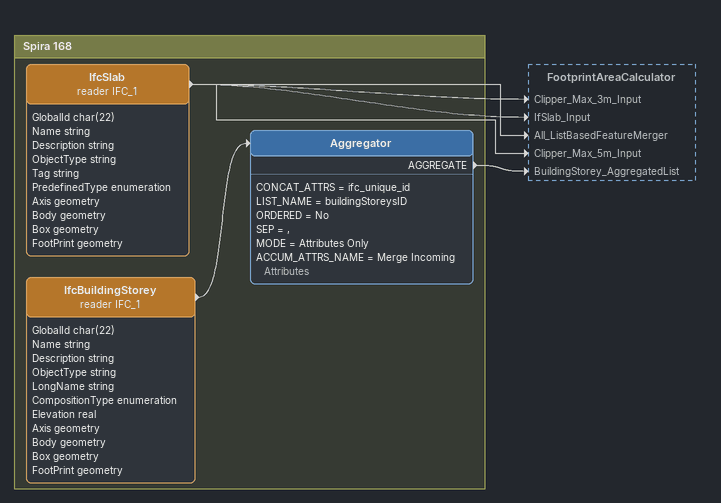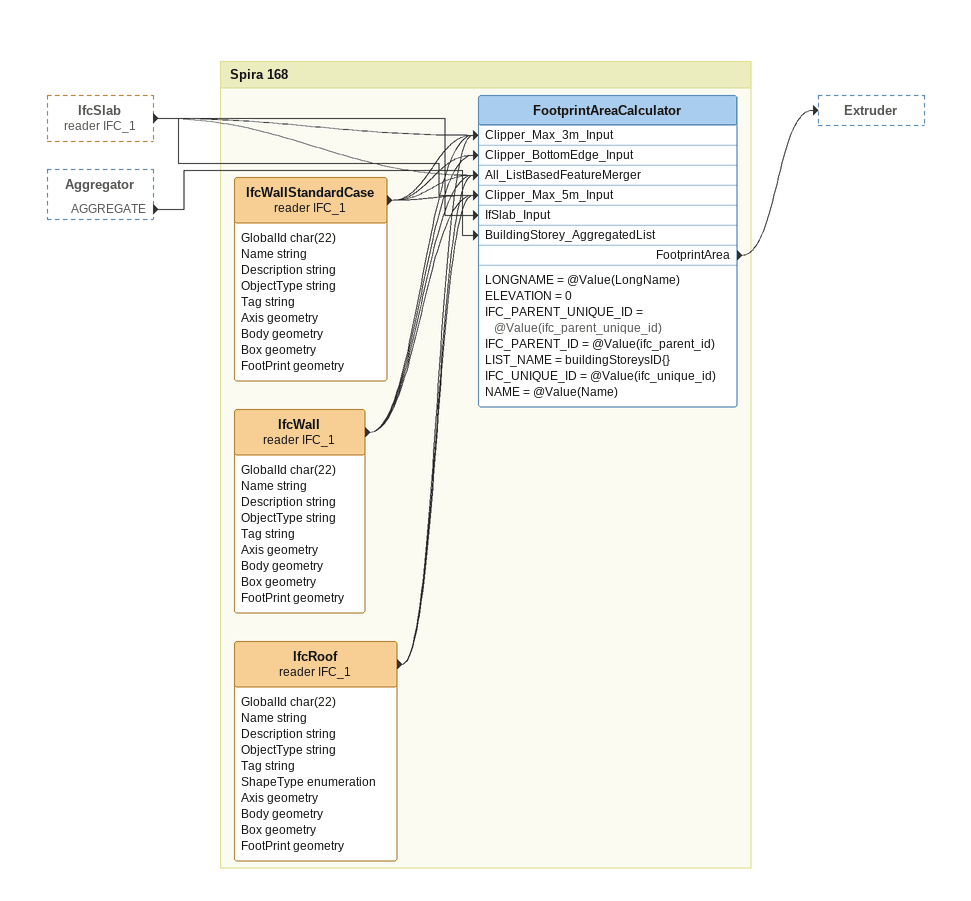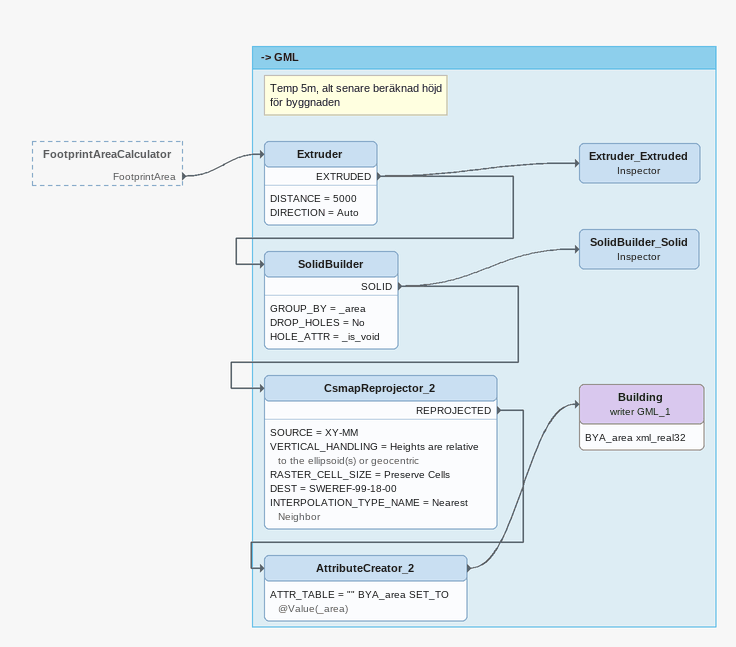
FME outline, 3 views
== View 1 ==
Bookmark: Spira 168
IfcSlab (reader IFC_1)
    attributes: GlobalId char(22), Name string, Description string, ObjectType string, Tag string, PredefinedType enumeration, Axis geometry, Body geometry, Box geometry, FootPrint geometry
    -> FootprintAreaCalculator [Clipper_Max_3m_Input]
    -> FootprintAreaCalculator [IfSlab_Input]
    -> FootprintAreaCalculator [All_ListBasedFeatureMerger]
    -> FootprintAreaCalculator [Clipper_Max_5m_Input]
IfcBuildingStorey (reader IFC_1)
    attributes: GlobalId char(22), Name string, Description string, ObjectType string, LongName string, CompositionType enumeration, Elevation real, Axis geometry, Body geometry, Box geometry, FootPrint geometry
    -> Aggregator
Aggregator
    CONCAT_ATTRS = ifc_unique_id
    LIST_NAME = buildingStoreysID
    ORDERED = No
    SEP = ,
    MODE = Attributes Only
    ACCUM_ATTRS_NAME = Merge Incoming Attributes
    AGGREGATE -> FootprintAreaCalculator [BuildingStorey_AggregatedList]

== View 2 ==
IfcSlab (reader IFC_1) [outside]
    -> FootprintAreaCalculator [Clipper_Max_3m_Input]
    -> FootprintAreaCalculator [IfSlab_Input]
    -> FootprintAreaCalculator [All_ListBasedFeatureMerger]
    -> FootprintAreaCalculator [Clipper_Max_5m_Input]
Aggregator [outside]
    AGGREGATE -> FootprintAreaCalculator [BuildingStorey_AggregatedList]

Bookmark: Spira 168
IfcWallStandardCase (reader IFC_1)
    attributes: GlobalId char(22), Name string, Description string, ObjectType string, Tag string, Axis geometry, Body geometry, Box geometry, FootPrint geometry
    -> FootprintAreaCalculator [Clipper_Max_3m_Input]
    -> FootprintAreaCalculator [Clipper_BottomEdge_Input]
    -> FootprintAreaCalculator [All_ListBasedFeatureMerger]
    -> FootprintAreaCalculator [Clipper_Max_5m_Input]
IfcWall (reader IFC_1)
    attributes: GlobalId char(22), Name string, Description string, ObjectType string, Tag string, Axis geometry, Body geometry, Box geometry, FootPrint geometry
    -> FootprintAreaCalculator [Clipper_Max_3m_Input]
    -> FootprintAreaCalculator [Clipper_BottomEdge_Input]
    -> FootprintAreaCalculator [All_ListBasedFeatureMerger]
    -> FootprintAreaCalculator [Clipper_Max_5m_Input]
IfcRoof (reader IFC_1)
    attributes: GlobalId char(22), Name string, Description string, ObjectType string, Tag string, ShapeType enumeration, Axis geometry, Body geometry, Box geometry, FootPrint geometry
    -> FootprintAreaCalculator [Clipper_Max_3m_Input]
    -> FootprintAreaCalculator [All_ListBasedFeatureMerger]
    -> FootprintAreaCalculator [Clipper_Max_5m_Input]
FootprintAreaCalculator
    LONGNAME = @Value(LongName)
    ELEVATION = 0
    IFC_PARENT_UNIQUE_ID = @Value(ifc_parent_unique_id)
    IFC_PARENT_ID = @Value(ifc_parent_id)
    LIST_NAME = buildingStoreysID{}
    IFC_UNIQUE_ID = @Value(ifc_unique_id)
    NAME = @Value(Name)
    FootprintArea -> Extruder

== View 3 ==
FootprintAreaCalculator [outside]
    FootprintArea -> Extruder

Bookmark: -> GML
Note: Temp 5m, alt senare beräknad höjd / för byggnaden
Extruder
    DISTANCE = 5000
    DIRECTION = Auto
    EXTRUDED -> Extruder_Extruded
    EXTRUDED -> SolidBuilder
Extruder_Extruded: Inspector
SolidBuilder
    GROUP_BY = _area
    DROP_HOLES = No
    HOLE_ATTR = _is_void
    SOLID -> SolidBuilder_Solid
    SOLID -> CsmapReprojector_2
SolidBuilder_Solid: Inspector
CsmapReprojector_2
    SOURCE = XY-MM
    VERTICAL_HANDLING = Heights are relative to the ellipsoid(s) or geocentric
    RASTER_CELL_SIZE = Preserve Cells
    DEST = SWEREF-99-18-00
    INTERPOLATION_TYPE_NAME = Nearest Neighbor
    REPROJECTED -> AttributeCreator_2
AttributeCreator_2
    ATTR_TABLE = "" BYA_area SET_TO @Value(_area)
    -> Building (writer GML_1)
Building (writer GML_1)
    attributes: BYA_area xml_real32
